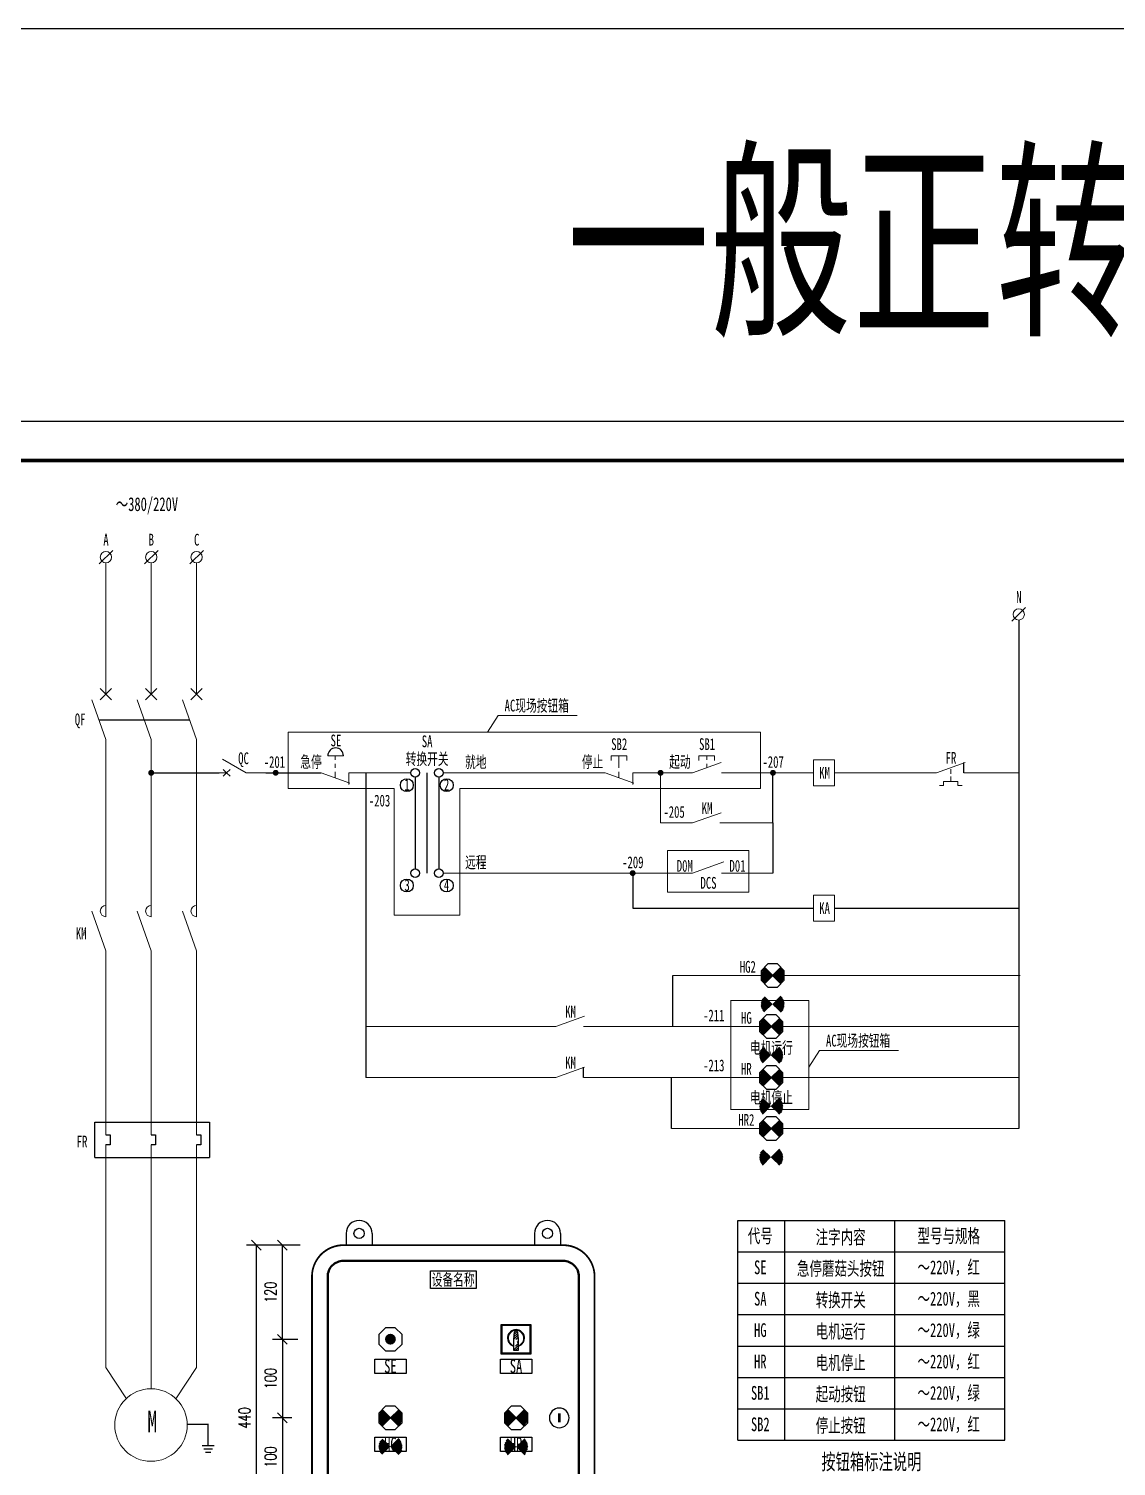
# Model space of a CAD drawing. Header units: millimetres. Extents: x 401220 to 2750366, y -101310 to 943175.
# Drawn here: x 1196821 to 1224527, y 653400 to 690022 of the extents above; entities that cross this region are included whole.
import ezdxf
from ezdxf.enums import TextEntityAlignment as Align

# ---------------------------------------------------------------- set-up
doc = ezdxf.new("R2010")
doc.units = ezdxf.units.MM
doc.linetypes.add('常规', pattern=[20, 10, 0, 10])
doc.linetypes.add('接地线', pattern=[1460, 500, 500, -200, 60, -200])
for name, color, linetype in [('1', 7, 'Continuous'), ('4', 1, 'Continuous'), ('D1', 4, 'Continuous'), ('MX', 3, 'Continuous'), ('TEXT', 4, 'Continuous'), ('动力平面导线层', 3, '常规'), ('动力平面设备层', 1, 'Continuous'), ('图框', 7, 'Continuous'), ('文字', 7, 'Continuous'), ('标注-照明', 7, 'Continuous'), ('照明平面导线层', 3, 'Continuous'), ('照明平面设备层', 1, 'Continuous'), ('电气-接地设计-接地线', 3, '接地线'), ('表格图框层', 7, 'Continuous')]:
    doc.layers.add(name, color=color, linetype=linetype)
for name, color, linetype, lineweight in [('1轮廓实线层', 7, 'Continuous', 18), ('_0', 7, 'Continuous', 25), ('SW', 8, 'Continuous', 20)]:
    doc.layers.add(name, color=color, linetype=linetype, lineweight=lineweight)
doc.styles.add('DIM_FONT', font='txt.shx', dxfattribs={"width": 0.7, "bigfont": 'hzdx.shx'})
doc.styles.add('标准', font='NSimSun.ttf', dxfattribs={"width": 0.667})
doc.dimstyles.new('副本 DIM20', dxfattribs={"dimtxt": 300, "dimasz": 2, "dimexe": 250, "dimexo": 300, "dimgap": 150, "dimtad": 1, "dimdec": 4, "dimlfac": 0.05, "dimzin": 0, "dimdsep": 46, "dimtxsty": 'DIM_FONT', "dimblk1": '_DIMX', "dimblk2": '_DIMX', "dimsah": 1, "dimcen": 0.09, "dimadec": 0, "dimazin": 0, "dimtfac": 1, "dimtdec": 4, "dimtix": 1, "dimtmove": 2, "dimatfit": 3, "dimldrblk": '_DIMX', "dimfxl": 250, "dimtolj": 1, "dimtzin": 0, "dimarcsym": 0})

# ---------------------------------------------------------------- blocks, each defined once
blk = doc.blocks.new('_Oblique')
at = {"color": 0, "linetype": 'ByBlock', "lineweight": -2}
blk.add_line((-0.5, -0.5), (0.5, 0.5), dxfattribs=at)
blk = doc.blocks.new('*D111')
at = {"layer": '1', "color": 3, "linetype": 'ByBlock', "lineweight": -2}
for p, q in [((1203354, 659033), (1202368, 659033)), ((1202618, 659033), (1202618, 650233)), ((1203354, 650233), (1202368, 650233))]:
    blk.add_line(p, q, dxfattribs=at)
at = {"layer": 'Defpoints', "color": 0, "linetype": 'ByBlock'}
for p in [(1203654, 659033), (1202618, 650233), (1203654, 650233)]:
    blk.add_point(p, dxfattribs=at)
at = {"layer": '1', "color": 3, "linetype": 'ByBlock', "lineweight": -2, "xscale": 250, "yscale": 250, "zscale": 250}
for p, rotation in [((1202618, 659033), 90), ((1202618, 650233), 270)]:
    blk.add_blockref('_Oblique', p, dxfattribs=dict(at, rotation=rotation))
at = {"layer": '1', "color": 7, "linetype": 'ByBlock', "insert": (1202318, 654633), "char_height": 300, "attachment_point": 5, "rotation": 90, "style": 'DIM_FONT'}
blk.add_mtext('\\A1;440', dxfattribs=at)
blk = doc.blocks.new('_DIMX')
blk.add_line((-150, 0), (150, 0))
at = {"const_width": 50}
blk.add_lwpolyline([(-70, -70), (70, 70)], dxfattribs=at)
blk = doc.blocks.new('*D113')
at = {"layer": '1', "color": 3, "linetype": 'ByBlock', "lineweight": -2}
for p, q in [((1203460, 654633), (1203032, 654633)), ((1203282, 654633), (1203282, 652633)), ((1203523, 652633), (1203032, 652633))]:
    blk.add_line(p, q, dxfattribs=at)
at = {"layer": 'Defpoints', "color": 0, "linetype": 'ByBlock'}
for p in [(1203760, 654633), (1203282, 652633), (1203823, 652633)]:
    blk.add_point(p, dxfattribs=at)
at = {"layer": '1', "color": 3, "linetype": 'ByBlock', "lineweight": -2, "xscale": 250, "yscale": 250, "zscale": 250}
for p, rotation in [((1203282, 654633), 90), ((1203282, 652633), 270)]:
    blk.add_blockref('_Oblique', p, dxfattribs=dict(at, rotation=rotation))
at = {"layer": '1', "color": 7, "linetype": 'ByBlock', "insert": (1202982, 653633), "char_height": 300, "attachment_point": 5, "rotation": 90, "style": 'DIM_FONT'}
blk.add_mtext('\\A1;100', dxfattribs=at)
blk = doc.blocks.new('*D114')
at = {"layer": '1', "color": 3, "linetype": 'ByBlock', "lineweight": -2}
for p, q in [((1203460, 656633), (1203032, 656633)), ((1203282, 656633), (1203282, 654633)), ((1203523, 654633), (1203032, 654633))]:
    blk.add_line(p, q, dxfattribs=at)
at = {"layer": 'Defpoints', "color": 0, "linetype": 'ByBlock'}
for p in [(1203760, 656633), (1203282, 654633), (1203823, 654633)]:
    blk.add_point(p, dxfattribs=at)
at = {"layer": '1', "color": 3, "linetype": 'ByBlock', "lineweight": -2, "xscale": 250, "yscale": 250, "zscale": 250}
for p, rotation in [((1203282, 656633), 90), ((1203282, 654633), 270)]:
    blk.add_blockref('_Oblique', p, dxfattribs=dict(at, rotation=rotation))
at = {"layer": '1', "color": 7, "linetype": 'ByBlock', "insert": (1202982, 655633), "char_height": 300, "attachment_point": 5, "rotation": 90, "style": 'DIM_FONT'}
blk.add_mtext('\\A1;100', dxfattribs=at)
blk = doc.blocks.new('*D115')
at = {"layer": '1', "color": 3, "linetype": 'ByBlock', "lineweight": -2}
for p, q in [((1203736, 659033), (1203032, 659033)), ((1203282, 656633), (1203282, 659033)), ((1203677, 656633), (1203032, 656633))]:
    blk.add_line(p, q, dxfattribs=at)
at = {"layer": 'Defpoints', "color": 0, "linetype": 'ByBlock'}
for p in [(1203282, 659033), (1204036, 659033), (1203977, 656633)]:
    blk.add_point(p, dxfattribs=at)
at = {"layer": '1', "color": 3, "linetype": 'ByBlock', "lineweight": -2, "xscale": 250, "yscale": 250, "zscale": 250}
for p, rotation in [((1203282, 659033), 90), ((1203282, 656633), 270)]:
    blk.add_blockref('_Oblique', p, dxfattribs=dict(at, rotation=rotation))
at = {"layer": '1', "color": 7, "linetype": 'ByBlock', "insert": (1202982, 657833), "char_height": 300, "attachment_point": 5, "rotation": 90, "style": 'DIM_FONT'}
blk.add_mtext('\\A1;120', dxfattribs=at)
blk = doc.blocks.new('*U110')
at = {"layer": '1轮廓实线层'}
for p, q in [((0, 15), (0, 10)), ((0, 5), (-3.5, 11.06)), ((0, 10), (-0.88, 10.88)), ((0, 10), (-0.88, 9.12)), ((0, 10), (0.88, 10.88)), ((0, 10), (0.88, 9.12)), ((0, 5), (0, 0))]:
    blk.add_line(p, q, dxfattribs=at)

msp = doc.modelspace()

# ---------------------------------------------------------------- hatches: boundary and pattern name
at = {"linetype": 'ByBlock', "lineweight": 25}
h = msp.add_hatch(dxfattribs=at)
h.set_pattern_fill('ANSI31', color=3, scale=184.8, style=0)
h.set_pattern_definition([(45, (651370.776, 668097.098), (-16.3341666, 16.3341666), [])])
h.paths.add_polyline_path([(1215773.13541, 665902.13661), (1215564.23172, 666111.38745, 0.1991281417), (1215477.45541, 665902.13661, 0.1986966109), (1215563.88457, 665693.23293)])
h.paths.add_polyline_path([(1215982.38625, 666111.04029), (1215773.13541, 665902.13661), (1215982.03909, 665692.88577, 0.1991281417), (1216068.81541, 665902.13661, 0.1986966109)])
h = msp.add_hatch(dxfattribs=at)
h.set_pattern_fill('ANSI31', color=3, scale=184.8, style=0)
h.set_pattern_definition([(45, (651370.776, 667362.074), (-16.3341666, 16.3341666), [])])
h.paths.add_polyline_path([(1215773.13541, 665167.11239), (1215564.23172, 665376.36323, 0.1991281417), (1215477.45541, 665167.11239, 0.1986966109), (1215563.88457, 664958.20871)])
h.paths.add_polyline_path([(1215982.38625, 665376.01607), (1215773.13541, 665167.11239), (1215982.03909, 664957.86155, 0.1991281417), (1216068.81541, 665167.11239, 0.1986966109)])
h = msp.add_hatch(dxfattribs=at)
h.set_pattern_fill('ANSI31', color=3, scale=184.8, style=0)
h.set_pattern_definition([(45, (651334.378, 666797.098), (-16.3341666, 16.3341666), [])])
h.paths.add_polyline_path([(1215736.73747, 664602.13661), (1215527.83378, 664811.38745, 0.1991281417), (1215441.05747, 664602.13661, 0.1986966109), (1215527.48663, 664393.23293)])
h.paths.add_polyline_path([(1215945.98831, 664811.04029), (1215736.73747, 664602.13661), (1215945.64115, 664392.88577, 0.1991281417), (1216032.41747, 664602.13661, 0.1986966109)])
h = msp.add_hatch(dxfattribs=at)
h.set_pattern_fill('ANSI31', color=3, scale=184.8, style=0)
h.set_pattern_definition([(45, (651334.378, 666062.074), (-16.3341666, 16.3341666), [])])
h.paths.add_polyline_path([(1215736.73747, 663867.11239), (1215527.83378, 664076.36323, 0.1991281417), (1215441.05747, 663867.11239, 0.1986966109), (1215527.48663, 663658.20871)])
h.paths.add_polyline_path([(1215945.98831, 664076.01607), (1215736.73747, 663867.11239), (1215945.64115, 663657.86155, 0.1991281417), (1216032.41747, 663867.11239, 0.1986966109)])
h = msp.add_hatch(dxfattribs=at)
h.set_pattern_fill('ANSI31', color=1, scale=184.8, style=0)
h.set_pattern_definition([(45, (651334.378, 665497.098), (-16.3341666, 16.3341666), [])])
h.paths.add_polyline_path([(1215736.73747, 663302.13661), (1215527.83378, 663511.38745, 0.1991281417), (1215441.05747, 663302.13661, 0.1986966109), (1215527.48663, 663093.23293)])
h.paths.add_polyline_path([(1215945.98831, 663511.04029), (1215736.73747, 663302.13661), (1215945.64115, 663092.88577, 0.1991281417), (1216032.41747, 663302.13661, 0.1986966109)])
h = msp.add_hatch(dxfattribs=at)
h.set_pattern_fill('ANSI31', color=1, scale=184.8, style=0)
h.set_pattern_definition([(45, (651334.378, 664762.074), (-16.3341666, 16.3341666), [])])
h.paths.add_polyline_path([(1215736.73747, 662567.11239), (1215527.83378, 662776.36323, 0.1991281417), (1215441.05747, 662567.11239, 0.1986966109), (1215527.48663, 662358.20871)])
h.paths.add_polyline_path([(1215945.98831, 662776.01607), (1215736.73747, 662567.11239), (1215945.64115, 662357.86155, 0.1991281417), (1216032.41747, 662567.11239, 0.1986966109)])
h = msp.add_hatch(dxfattribs=at)
h.set_pattern_fill('ANSI31', color=1, scale=184.8, style=0)
h.set_pattern_definition([(45, (651334.378, 664197.098), (-16.3341666, 16.3341666), [])])
h.paths.add_polyline_path([(1215736.73747, 662002.13661), (1215527.83378, 662211.38745, 0.1991281417), (1215441.05747, 662002.13661, 0.1986966109), (1215527.48663, 661793.23293)])
h.paths.add_polyline_path([(1215945.98831, 662211.04029), (1215736.73747, 662002.13661), (1215945.64115, 661792.88577, 0.1991281417), (1216032.41747, 662002.13661, 0.1986966109)])
h = msp.add_hatch(dxfattribs=at)
h.set_pattern_fill('ANSI31', color=1, scale=184.8, style=0)
h.set_pattern_definition([(45, (651334.378, 663462.074), (-16.3341666, 16.3341666), [])])
h.paths.add_polyline_path([(1215736.73747, 661267.11239), (1215527.83378, 661476.36323, 0.1991281417), (1215441.05747, 661267.11239, 0.1986966109), (1215527.48663, 661058.20871)])
h.paths.add_polyline_path([(1215945.98831, 661476.01607), (1215736.73747, 661267.11239), (1215945.64115, 661057.86155, 0.1991281417), (1216032.41747, 661267.11239, 0.1986966109)])
h = msp.add_hatch(dxfattribs=at)
h.set_pattern_fill('ANSI31', color=3, scale=184.8, style=0)
h.set_pattern_definition([(45, (641633.75, 656827.623), (-16.3341666, 16.3341666), [])])
h.paths.add_polyline_path([(1206036.10927, 654632.66212), (1205827.20559, 654841.91296, 0.1991281417), (1205740.42927, 654632.66212, 0.1986966109), (1205826.85843, 654423.75843)])
h.paths.add_polyline_path([(1206245.36011, 654841.5658), (1206036.10927, 654632.66212), (1206245.01295, 654423.41128, 0.1991281417), (1206331.78927, 654632.66212, 0.1986966109)])
h = msp.add_hatch(dxfattribs=at)
h.set_pattern_fill('ANSI31', color=1, scale=184.8, style=0)
h.set_pattern_definition([(45, (646223.602, 656827.623), (-16.3341666, 16.3341666), [])])
h.paths.add_polyline_path([(1209236.10927, 654632.66212), (1209027.20559, 654841.91296, 0.1991281417), (1208940.42927, 654632.66212, 0.1986966109), (1209026.85843, 654423.75843)])
h.paths.add_polyline_path([(1209445.36011, 654841.5658), (1209236.10927, 654632.66212), (1209445.01295, 654423.41128, 0.1991281417), (1209531.78927, 654632.66212, 0.1986966109)])
h = msp.add_hatch(dxfattribs=at)
h.set_pattern_fill('ANSI31', color=3, scale=184.8, style=0)
h.set_pattern_definition([(45, (641633.75, 656092.6), (-16.3341666, 16.3341666), [])])
h.paths.add_polyline_path([(1206036.10927, 653897.6379), (1205827.20559, 654106.88874, 0.1991281417), (1205740.42927, 653897.6379, 0.1986966109), (1205826.85843, 653688.73422)])
h.paths.add_polyline_path([(1206245.36011, 654106.54158), (1206036.10927, 653897.6379), (1206245.01295, 653688.38706, 0.1991281417), (1206331.78927, 653897.6379, 0.1986966109)])
h = msp.add_hatch(dxfattribs=at)
h.set_pattern_fill('ANSI31', color=1, scale=184.8, style=0)
h.set_pattern_definition([(45, (646223.602, 656092.6), (-16.3341666, 16.3341666), [])])
h.paths.add_polyline_path([(1209236.10927, 653897.6379), (1209027.20559, 654106.88874, 0.1991281417), (1208940.42927, 653897.6379, 0.1986966109), (1209026.85843, 653688.73422)])
h.paths.add_polyline_path([(1209445.36011, 654106.54158), (1209236.10927, 653897.6379), (1209445.01295, 653688.38706, 0.1991281417), (1209531.78927, 653897.6379, 0.1986966109)])
at = {"layer": '文字', "linetype": 'ByBlock', "ltscale": 0.2}
h = msp.add_hatch(dxfattribs=at)
h.set_pattern_fill('ANSI31', color=0, scale=308, style=0)
h.set_pattern_definition([(45, (-2154868.484, 2029605.39), (-27.22361108, 27.22361108), [])])
edge = h.paths.add_edge_path()
edge.add_line((1209297.05887, 656354.01257), (1209297.05887, 656629.31059))
edge.add_line((1209172.35576, 656629.31011), (1209172.35576, 656354.01257))
edge.add_arc((1208400.67441, 656629.31011), 896.38446, 359.999999998, 366.231131725)
edge.add_arc((1208816.49651, 656674.71146), 478.09114, 6.231131717, 14.766974326)
edge.add_arc((1209075.38926, 656742.95426), 210.3552, 14.766974338, 32.471625257)
edge.add_arc((1209234.70731, 656844.34017), 21.51308, 32.47162527, 90.000000016)
edge.add_arc((1209234.70731, 656844.34017), 21.51308, 90.000000007, 147.528374752)
edge.add_arc((1209394.02537, 656742.95426), 210.3552, 147.528374742, 165.233025661)
edge.add_arc((1209652.91812, 656674.71146), 478.09114, 165.233025662, 173.76886827)
edge.add_arc((1210068.74022, 656629.31011), 896.38446, 173.768868275, 180.000000001)
edge.add_line((1209172.35576, 656354.01257), (1209297.05887, 656354.01257))
at = {"layer": '电气-接地设计-接地线', "linetype": 'ByBlock', "ltscale": 0.2}
h = msp.add_hatch(color=1, dxfattribs=at)
edge = h.paths.add_edge_path()
edge.add_arc((1206034.71641, 656637.13267), 138.20891, 0, 360)

# ---------------------------------------------------------------- linework, layer by layer
at = {"color": 3}
msp.add_line((1608777.09319, 690021.73148), (1079541.26295, 690021.73148), dxfattribs=at)
at = {"color": 0, "linetype": 'ByBlock', "lineweight": 20}
for p, q in [((1219943.84706, 671066.6858), (1217349.94426, 671066.6858)), ((1220309.39651, 671157.1358), (1220309.39651, 671036.5358)), ((1220309.39651, 670969.5392), (1220309.39651, 670848.9392)), ((1222043.0731, 671066.6858), (1220645.58831, 671066.6858)), ((1220019.95651, 670740.3992), (1220128.49651, 670740.3992)), ((1220128.49651, 670740.3992), (1220128.49651, 670848.9392)), ((1220128.49651, 670848.9392), (1220490.29651, 670848.9392)), ((1220490.29651, 670848.9392), (1220490.29651, 670740.3992)), ((1220490.29651, 670740.3992), (1220598.83651, 670740.3992))]:
    msp.add_line(p, q, dxfattribs=at)
at = {"color": 3, "linetype": 'ByBlock', "lineweight": 25}
for p, q in [((1215982.38625, 666111.04029), (1215563.88457, 665693.23293)), ((1215982.03909, 665692.88577), (1215564.23172, 666111.38745)), ((1215945.98831, 664811.04029), (1215527.48663, 664393.23293)), ((1215945.64115, 664392.88577), (1215527.83378, 664811.38745)), ((1206245.36011, 654841.5658), (1205826.85843, 654423.75843)), ((1206245.01295, 654423.41128), (1205827.20559, 654841.91296))]:
    msp.add_line(p, q, dxfattribs=at)
at = {"color": 1, "linetype": 'ByBlock', "lineweight": 25}
for p, q in [((1215945.98831, 663511.04029), (1215527.48663, 663093.23293)), ((1215945.64115, 663092.88577), (1215527.83378, 663511.38745)), ((1215945.98831, 662211.04029), (1215527.48663, 661793.23293)), ((1215945.64115, 661792.88577), (1215527.83378, 662211.38745)), ((1209445.36011, 654841.5658), (1209026.85843, 654423.75843)), ((1209445.01295, 654423.41128), (1209027.20559, 654841.91296))]:
    msp.add_line(p, q, dxfattribs=at)
at = {"linetype": 'ByBlock'}
for p, q in [((1198504.10597, 662170.29921), (1201426.49227, 662170.29921)), ((1198504.10597, 661265.41556), (1198504.10597, 662170.29921)), ((1201426.49227, 662170.29921), (1201426.49227, 661265.41556)), ((1198786.06008, 661846.02161), (1198893.86677, 661846.02161)), ((1198893.86677, 661846.02161), (1198893.86677, 661589.69316)), ((1199940.92568, 661846.02161), (1200048.73237, 661846.02161)), ((1200048.73237, 661846.02161), (1200048.73237, 661589.69316)), ((1201095.79128, 661846.02161), (1201203.59797, 661846.02161)), ((1201203.59797, 661846.02161), (1201203.59797, 661589.69316)), ((1198893.86677, 661589.69316), (1198786.06008, 661589.69316)), ((1200048.73237, 661589.69316), (1199940.92568, 661589.69316)), ((1201203.59797, 661589.69316), (1201095.79128, 661589.69316)), ((1198504.10597, 661265.41556), (1201426.49227, 661265.41556))]:
    msp.add_line(p, q, dxfattribs=at)
at = {"color": 0, "linetype": 'ByBlock', "lineweight": 25}
for p, q in [((1209172.35576, 656629.31011), (1209172.35576, 656354.01257)), ((1209297.05887, 656354.01257), (1209297.05887, 656629.31059)), ((1209172.35576, 656354.01257), (1209297.05887, 656354.01257))]:
    msp.add_line(p, q, dxfattribs=at)
at = {"color": 7, "linetype": 'ByBlock', "lineweight": 20, "const_width": 75}
for points in [[(1199903.42568, 671066.6858, 1), (1199978.42568, 671066.6858, 1)], [(1203074.00998, 671066.6858, 1), (1203149.00998, 671066.6858, 1)], [(1212879.87618, 671066.6858, 1), (1212954.87618, 671066.6858, 1)], [(1215743.55218, 671066.6858, 1), (1215818.55218, 671066.6858, 1)], [(1212169.23783, 668510.43742, 1), (1212244.23783, 668510.43742, 1)]]:
    msp.add_lwpolyline(points, format="xyb", close=True, dxfattribs=at)
at = {"color": 3, "linetype": 'ByBlock', "lineweight": 25}
for points in [[(1215650.66074, 666197.81661), (1215477.45541, 666024.61127), (1215477.45541, 665779.66194), (1215650.66074, 665606.45661), (1215895.61007, 665606.45661), (1216068.81541, 665779.66194), (1216068.81541, 666024.61127), (1215895.61007, 666197.81661)], [(1215614.2628, 664897.81661), (1215441.05747, 664724.61127), (1215441.05747, 664479.66194), (1215614.2628, 664306.45661), (1215859.21213, 664306.45661), (1216032.41747, 664479.66194), (1216032.41747, 664724.61127), (1215859.21213, 664897.81661)], [(1205913.63461, 654928.34212), (1205740.42927, 654755.13678), (1205740.42927, 654510.18745), (1205913.63461, 654336.98212), (1206158.58394, 654336.98212), (1206331.78927, 654510.18745), (1206331.78927, 654755.13678), (1206158.58394, 654928.34212)]]:
    msp.add_lwpolyline(points, close=True, dxfattribs=at)
at = {"color": 1, "linetype": 'ByBlock', "lineweight": 25}
for points in [[(1215614.2628, 663597.81661), (1215441.05747, 663424.61127), (1215441.05747, 663179.66194), (1215614.2628, 663006.45661), (1215859.21213, 663006.45661), (1216032.41747, 663179.66194), (1216032.41747, 663424.61127), (1215859.21213, 663597.81661)], [(1215614.2628, 662297.81661), (1215441.05747, 662124.61127), (1215441.05747, 661879.66194), (1215614.2628, 661706.45661), (1215859.21213, 661706.45661), (1216032.41747, 661879.66194), (1216032.41747, 662124.61127), (1215859.21213, 662297.81661)], [(1209113.63461, 654928.34212), (1208940.42927, 654755.13678), (1208940.42927, 654510.18745), (1209113.63461, 654336.98212), (1209358.58394, 654336.98212), (1209531.78927, 654510.18745), (1209531.78927, 654755.13678), (1209358.58394, 654928.34212)]]:
    msp.add_lwpolyline(points, close=True, dxfattribs=at)
at = {"color": 252, "linetype": 'ByBlock', "lineweight": 50}
for points in [[(1204836.10927, 658632.66212, 0.4142135624), (1204436.10927, 658232.66212)], [(1210836.10927, 658232.66212, 0.4142135624), (1210436.10927, 658632.66212)]]:
    msp.add_lwpolyline(points, format="xyb", dxfattribs=at)
for points in [[(1204836.10927, 658632.66212), (1210436.10927, 658632.66212)], [(1204436.10927, 651032.66212), (1204436.10927, 658232.66212)], [(1210836.10927, 658232.66212), (1210836.10927, 651032.66212)]]:
    msp.add_lwpolyline(points, dxfattribs=at)
at = {"color": 0, "linetype": 'ByBlock', "lineweight": 25}
for points in [[(1207056.47632, 658382.66212), (1208215.74222, 658382.66212), (1208215.74222, 657926.63602), (1207056.47632, 657926.63602)], [(1208853.53405, 657011.07064), (1209615.96866, 657011.07064), (1209615.96866, 656258.79872), (1208853.53405, 656258.79872)], [(1205637.04528, 656125.83231), (1206435.17326, 656125.83231), (1206435.17326, 655763.01255), (1205637.04528, 655763.01255)], [(1208837.04528, 656125.83231), (1209635.17326, 656125.83231), (1209635.17326, 655763.01255), (1208837.04528, 655763.01255)], [(1205637.04528, 654141.35249), (1206435.17326, 654141.35249), (1206435.17326, 653778.53273), (1205637.04528, 653778.53273)], [(1208837.04528, 654141.35249), (1209635.17326, 654141.35249), (1209635.17326, 653778.53273), (1208837.04528, 653778.53273)]]:
    msp.add_lwpolyline(points, close=True, dxfattribs=at)
at = {"linetype": 'ByBlock', "lineweight": 25}
msp.add_lwpolyline([(1205913.63461, 656928.33954), (1205740.42927, 656755.13421), (1205740.42927, 656510.18488), (1205913.63461, 656336.97954), (1206158.58394, 656336.97954), (1206331.78927, 656510.18488), (1206331.78927, 656755.13421), (1206158.58394, 656928.33954)], close=True, dxfattribs=at)
at = {"color": 0, "linetype": 'ByBlock', "lineweight": 25}
msp.add_lwpolyline([(1209297.05887, 656629.31011), (1209291.76315, 656726.60324), (1209278.79652, 656796.57137, 0.077405152), (1209252.85698, 656855.89015), (1209234.70731, 656865.85325), (1209216.55765, 656855.89015), (1209190.61811, 656796.57137, 0.0372618705), (1209177.65148, 656726.60324), (1209172.35576, 656629.31011)], format="xyb", dxfattribs=at)
at = {"color": 3, "linetype": 'ByBlock', "const_width": 64}
msp.add_lwpolyline([(1210336.36553, 654752.48277), (1210336.36553, 654516.51847)], dxfattribs=at)
at = {"color": 0, "linetype": 'ByBlock', "lineweight": 25}
for radius, start, end in [(216.4831, 286.739478672, 253.260521328), (200.7336, 288.096502574, 251.903497426)]:
    msp.add_arc((1209234.70731, 656665.11964), radius, start, end, dxfattribs=at)
at = {"color": 3, "linetype": 'ByBlock'}
for start, end in [(90, 270), (270, 90)]:
    msp.add_arc((1210336.10927, 654632.66212), 250, start, end, dxfattribs=at)
at = {"layer": '4', "color": 0, "linetype": 'ByBlock'}
for p, q in [((1204906.10927, 659332.66212), (1204906.10927, 659032.66212)), ((1205566.10927, 659332.66212), (1205566.10927, 659032.66212)), ((1209706.10927, 659332.66212), (1209706.10927, 659032.66212)), ((1210366.10927, 659332.66212), (1210366.10927, 659032.66212))]:
    msp.add_line(p, q, dxfattribs=at)
at = {"layer": '4', "color": 0, "linetype": 'ByBlock', "const_width": 45}
for points in [[(1204836.10927, 659032.66212, 0.4142135624), (1204036.10927, 658232.66212)], [(1211236.10927, 658232.66212, 0.4142135624), (1210436.10927, 659032.66212)]]:
    msp.add_lwpolyline(points, format="xyb", dxfattribs=at)
for points in [[(1204836.10927, 659032.66212), (1210436.10927, 659032.66212)], [(1204036.10927, 651032.66212), (1204036.10927, 658232.66212)], [(1211236.10927, 658232.66212), (1211236.10927, 651032.66212)]]:
    msp.add_lwpolyline(points, dxfattribs=at)
at = {"layer": '4', "color": 0, "linetype": 'ByBlock'}
for centre in [(1205236.10927, 659332.66212), (1210036.10927, 659332.66212)]:
    msp.add_circle(centre, 130, dxfattribs=at)
for centre in [(1205236.10927, 659332.66212), (1210036.10927, 659332.66212)]:
    msp.add_arc(centre, 330, 0, 180, dxfattribs=at)
at = {"layer": '_0', "color": 0, "linetype": 'ByBlock', "ltscale": 500}
msp.add_line((1198605.61233, 672416.81095), (1200915.34353, 672416.81095), dxfattribs=at)
at = {"layer": '_0', "color": 0, "linetype": 'ByBlock'}
msp.add_line((1200858.92151, 654475.53393), (1201391.21555, 654475.53393), dxfattribs=at)
at = {"layer": '_0', "linetype": 'ByBlock'}
msp.add_line((1201391.21555, 653927.16401), (1201391.21555, 654479.54792), dxfattribs=at)
at = {"layer": 'D1', "color": 1, "linetype": 'ByBlock'}
msp.add_arc((1204638.26114, 671498.3016), 200.52575, 0, 180, dxfattribs=at)
at = {"layer": 'MX', "color": 7, "linetype": 'ByBlock', "lineweight": 20}
for p, q in [((1198612.83024, 676387.53181), (1198959.28992, 676733.99149)), ((1198786.06008, 676416.57371), (1198786.06008, 673066.42285)), ((1199767.69584, 676387.53181), (1200114.15552, 676733.99149)), ((1199940.92568, 676416.57371), (1199940.92568, 673066.42285)), ((1200922.56144, 676387.53181), (1201269.02112, 676733.99149)), ((1201095.79128, 676416.57371), (1201095.79128, 673066.42285)), ((1221869.79785, 674927.77434), (1222216.25753, 675274.23402)), ((1198930.41828, 673210.78105), (1198641.70188, 672922.06465)), ((1198930.41828, 672922.06465), (1198641.70188, 673210.78105)), ((1200085.28388, 673210.78105), (1199796.56748, 672922.06465)), ((1200085.28388, 672922.06465), (1199796.56748, 673210.78105)), ((1201240.14948, 673210.78105), (1200951.43308, 672922.06465)), ((1201240.14948, 672922.06465), (1200951.43308, 673210.78105)), ((1198786.06008, 671911.55725), (1198425.16458, 672922.06465)), ((1199940.92568, 671911.55725), (1199580.03018, 672922.06465)), ((1201095.79128, 671911.55725), (1200734.89578, 672922.06465)), ((1198786.06008, 667398.92601), (1198786.06008, 671921.69136)), ((1199940.92568, 667398.92601), (1199940.92568, 671921.69136)), ((1201095.79128, 667398.92601), (1201095.79128, 671921.69136)), ((1198786.06008, 666532.77681), (1198425.16458, 667543.28421)), ((1199940.92568, 666532.77681), (1199580.03018, 667543.28421)), ((1201095.79128, 666532.77681), (1200734.89578, 667543.28421)), ((1198786.06008, 661846.02161), (1198786.06008, 666532.77681)), ((1199940.92568, 666532.77681), (1199940.92568, 661846.02161)), ((1201095.79128, 666532.77681), (1201095.79128, 661846.02161)), ((1198786.06008, 661598.54824), (1198786.06008, 655919.27391)), ((1199940.92568, 661589.69316), (1199940.92568, 655373.42949)), ((1201095.79128, 661589.69316), (1201095.79128, 655919.27391)), ((1198786.06008, 655919.27391), (1199312.31603, 655121.44834)), ((1201095.79128, 655919.27391), (1200569.53534, 655121.44834))]:
    msp.add_line(p, q, dxfattribs=at)
for centre, radius in [((1198786.06008, 676560.75822), 144.35795), ((1199940.92372, 676560.75822), 144.35795), ((1201095.78736, 676560.75822), 144.35795), ((1222043.02376, 675101.00075), 144.35795), ((1199935.3944, 654449.55357), 923.89248)]:
    msp.add_circle(centre, radius, dxfattribs=at)
for centre in [(1198786.06008, 667543.28421), (1199940.92568, 667543.28421), (1201095.79128, 667543.28421)]:
    msp.add_arc(centre, 144.3582, 89.999997225, 269.99999445, dxfattribs=at)
at = {"layer": 'SW', "color": 7, "linetype": 'ByBlock', "lineweight": 25}
for p, q in [((1214886.7794, 659662.66212), (1216086.7794, 659662.66212)), ((1214886.7794, 658862.66212), (1214886.7794, 659662.66212)), ((1216086.7794, 659662.66212), (1218886.7794, 659662.66212)), ((1216086.7794, 658862.66212), (1216086.7794, 659662.66212)), ((1218886.7794, 658862.66212), (1218886.7794, 659662.66212)), ((1218886.7794, 659662.66212), (1221686.7794, 659662.66212)), ((1221686.7794, 658862.66212), (1221686.7794, 659662.66212)), ((1214886.7794, 658862.66212), (1216086.7794, 658862.66212)), ((1214886.7794, 658062.66212), (1214886.7794, 658862.66212)), ((1216086.7794, 658862.66212), (1218886.7794, 658862.66212)), ((1216086.7794, 658062.66212), (1216086.7794, 658862.66212)), ((1218886.7794, 658062.66212), (1218886.7794, 658862.66212)), ((1218886.7794, 658862.66212), (1221686.7794, 658862.66212)), ((1221686.7794, 658062.66212), (1221686.7794, 658862.66212)), ((1221686.7794, 658062.66212), (1221686.7794, 658862.66212)), ((1214886.7794, 657262.66212), (1214886.7794, 658062.66212)), ((1214886.7794, 658062.66212), (1216086.7794, 658062.66212)), ((1216086.7794, 657262.66212), (1216086.7794, 658062.66212)), ((1216086.7794, 658062.66212), (1218886.7794, 658062.66212)), ((1218886.7794, 657262.66212), (1218886.7794, 658062.66212)), ((1218886.7794, 658062.66212), (1221686.7794, 658062.66212)), ((1221686.7794, 657262.66212), (1221686.7794, 658062.66212)), ((1221686.7794, 657262.66212), (1221686.7794, 658062.66212)), ((1214886.7794, 657262.66212), (1216086.7794, 657262.66212)), ((1214886.7794, 656462.66212), (1214886.7794, 657262.66212)), ((1216086.7794, 657262.66212), (1218886.7794, 657262.66212)), ((1216086.7794, 656462.66212), (1216086.7794, 657262.66212)), ((1218886.7794, 656462.66212), (1218886.7794, 657262.66212)), ((1218886.7794, 657262.66212), (1221686.7794, 657262.66212)), ((1221686.7794, 656462.66212), (1221686.7794, 657262.66212)), ((1221686.7794, 656462.66212), (1221686.7794, 657262.66212)), ((1214886.7794, 655662.66212), (1214886.7794, 656462.66212)), ((1214886.7794, 656462.66212), (1216086.7794, 656462.66212)), ((1216086.7794, 655662.66212), (1216086.7794, 656462.66212)), ((1216086.7794, 656462.66212), (1218886.7794, 656462.66212)), ((1218886.7794, 655662.66212), (1218886.7794, 656462.66212)), ((1218886.7794, 656462.66212), (1221686.7794, 656462.66212)), ((1221686.7794, 655662.66212), (1221686.7794, 656462.66212)), ((1221686.7794, 655662.66212), (1221686.7794, 656462.66212)), ((1214886.7794, 655662.66212), (1216086.7794, 655662.66212)), ((1214886.7794, 654862.66212), (1214886.7794, 655662.66212)), ((1216086.7794, 655662.66212), (1218886.7794, 655662.66212)), ((1216086.7794, 654862.66212), (1216086.7794, 655662.66212)), ((1218886.7794, 654862.66212), (1218886.7794, 655662.66212)), ((1218886.7794, 655662.66212), (1221686.7794, 655662.66212)), ((1221686.7794, 654862.66212), (1221686.7794, 655662.66212)), ((1221686.7794, 654862.66212), (1221686.7794, 655662.66212)), ((1214886.7794, 654862.66212), (1216086.7794, 654862.66212)), ((1214886.7794, 654062.66212), (1214886.7794, 654862.66212)), ((1216086.7794, 654862.66212), (1218886.7794, 654862.66212)), ((1216086.7794, 654062.66212), (1216086.7794, 654862.66212)), ((1218886.7794, 654862.66212), (1221686.7794, 654862.66212)), ((1218886.7794, 654062.66212), (1218886.7794, 654862.66212)), ((1221686.7794, 654062.66212), (1221686.7794, 654862.66212)), ((1214886.7794, 654062.66212), (1216086.7794, 654062.66212)), ((1216086.7794, 654062.66212), (1218886.7794, 654062.66212)), ((1218886.7794, 654062.66212), (1221686.7794, 654062.66212))]:
    msp.add_line(p, q, dxfattribs=at)
at = {"layer": 'TEXT', "color": 7, "linetype": 'ByBlock', "ltscale": 100}
for centre in [(1206667.00553, 671066.6858), (1207270.49303, 671066.6858)]:
    msp.add_circle(centre, 109.725, dxfattribs=at)
at = {"layer": '动力平面导线层', "color": 0, "linetype": 'ByBlock'}
for p, q in [((1222043.02769, 674956.64279), (1222043.02769, 662002.13661)), ((1202861.01248, 671066.6858), (1204272.70408, 671066.6858)), ((1205412.33921, 671066.6858), (1205412.33921, 663302.13661)), ((1215781.05218, 669788.56161), (1215781.05218, 668510.43742)), ((1212206.73783, 668510.43742), (1212206.73783, 667618.86375)), ((1212206.73783, 667618.86375), (1216814.19678, 667618.86375))]:
    msp.add_line(p, q, dxfattribs=at)
at = {"layer": '动力平面导线层', "color": 0, "linetype": 'ByBlock', "lineweight": -3, "ltscale": 100}
msp.add_line((1220645.58831, 671066.6858), (1220645.58831, 671328.11787), dxfattribs=at)
at = {"layer": '动力平面导线层', "color": 0}
for p, q in [((1213232.95985, 664602.13661), (1213232.95985, 665902.13661)), ((1213196.56191, 662002.13661), (1213196.56191, 663302.13661))]:
    msp.add_line(p, q, dxfattribs=at)
at = {"layer": '动力平面设备层', "color": 0, "linetype": 'ByBlock', "lineweight": -3, "ltscale": 100}
for p, q in [((1201236.44396, 653927.16401), (1201545.98715, 653927.16401)), ((1201278.15385, 653842.94954), (1201504.27726, 653842.94954)), ((1201319.86374, 653758.73506), (1201462.56736, 653758.73506))]:
    msp.add_line(p, q, dxfattribs=at)
at = {"layer": '图框', "linetype": 'Continuous', "lineweight": 100, "const_width": 100}
msp.add_lwpolyline([(1194245.79658, 639021.73148), (1250145.79658, 639021.73148), (1250145.79658, 679021.73148), (1194245.79658, 679021.73148)], close=True, dxfattribs=at)
at = {"layer": '标注-照明', "linetype": 'ByBlock', "lineweight": 25, "ltscale": 100}
for p, q in [((1199940.92568, 671066.6858), (1201675.07695, 671066.6858)), ((1206667.00553, 670956.9608), (1206667.00553, 668620.16242)), ((1207270.49303, 670956.9608), (1207270.49303, 668620.16242)), ((1210952.06635, 663302.13661), (1210952.06635, 663563.56868))]:
    msp.add_line(p, q, dxfattribs=at)
at = {"layer": '标注-照明', "color": 0, "linetype": 'ByBlock', "lineweight": 25, "ltscale": 100}
msp.add_line((1206968.95976, 668510.43742), (1206968.95976, 671066.6858), dxfattribs=at)
at = {"layer": '标注-照明', "color": 0, "linetype": 'ByBlock'}
msp.add_lwpolyline([(1208879.89131, 656991.28802), (1209589.52331, 656991.28802), (1209589.52331, 656281.65602), (1208879.89131, 656281.65602)], close=True, dxfattribs=at)
at = {"layer": '标注-照明', "linetype": 'ByBlock', "lineweight": 25, "ltscale": 100}
for centre, radius in [((1206453.70986, 670751.33405), 164.79793), ((1207469.95091, 670751.33405), 164.79793), ((1206453.70986, 668195.08567), 164.79793), ((1206667.00553, 668510.43742), 109.725), ((1207270.49303, 668510.43742), 109.725), ((1207469.95091, 668195.08567), 164.79793)]:
    msp.add_circle(centre, radius, dxfattribs=at)
at = {"layer": '照明平面导线层', "color": 6, "linetype": 'ByBlock', "lineweight": 20}
for p, q in [((1208775.63576, 672527.64176), (1208510.7555, 672100.01475)), ((1208775.63576, 672527.64176), (1210794.27434, 672527.64176)), ((1203425.48266, 672100.01475), (1215466.15718, 672100.01475)), ((1203425.48266, 672100.01475), (1203425.48266, 670665.18447)), ((1215466.15718, 672100.01475), (1215466.15718, 670665.18447)), ((1206134.24747, 670665.18447), (1203425.48266, 670665.18447)), ((1215466.15718, 670665.18447), (1207801.19645, 670665.18447)), ((1214702.35019, 665265.55349), (1216698.32886, 665265.55349)), ((1214703.25277, 662493.06191), (1214703.25277, 665265.55349)), ((1216698.32886, 662493.06191), (1216698.32886, 665265.55349)), ((1216963.20912, 663991.40287), (1216698.32886, 663563.77585)), ((1216963.20912, 663991.40287), (1218981.8477, 663991.40287)), ((1214702.35019, 662493.06191), (1216698.32886, 662493.06191))]:
    msp.add_line(p, q, dxfattribs=at)
at = {"layer": '照明平面导线层', "color": 1, "linetype": 'ByBlock', "lineweight": 20}
msp.add_line((1204838.75864, 671498.3016), (1204437.76364, 671498.3016), dxfattribs=at)
at = {"layer": '照明平面导线层', "color": 0, "linetype": 'ByBlock', "lineweight": 20}
for p, q in [((1204623.5747, 671398.05285), (1204623.5747, 671498.3016)), ((1204623.5747, 671191.99674), (1204623.5747, 671292.24549)), ((1211855.8672, 671297.8041), (1211855.8672, 671498.3016)), ((1211855.8672, 671191.99674), (1211855.8672, 671292.24549)), ((1213728.36626, 671066.6858), (1214459.48039, 671328.11787)), ((1214093.92332, 671398.05285), (1214093.92332, 671498.3016)), ((1214093.92332, 671197.40184), (1214093.92332, 671292.59492)), ((1219943.84706, 671066.6858), (1220674.96119, 671328.11787)), ((1204272.70408, 671066.6858), (1205003.81821, 670805.25373)), ((1204623.5747, 670941.22135), (1204623.5747, 671091.74799)), ((1204974.44533, 671066.6858), (1206557.28053, 671066.6858)), ((1204974.44533, 671066.6858), (1204974.44533, 670765.4661)), ((1211504.99658, 671066.6858), (1207380.21803, 671066.6858)), ((1211504.99658, 671066.6858), (1212236.11071, 670805.25373)), ((1211855.8672, 670941.22135), (1211855.8672, 671091.74799)), ((1213728.36626, 671066.6858), (1212206.73783, 671066.6858)), ((1212206.73783, 671066.6858), (1212206.73783, 670765.4661)), ((1212917.37618, 671066.6858), (1212917.37618, 669788.56161)), ((1214471.06574, 671066.6858), (1216814.19678, 671066.6858)), ((1213728.36626, 669788.56161), (1214459.48039, 670049.99368)), ((1213728.36626, 669788.56161), (1212917.37618, 669788.56161)), ((1214430.10751, 669788.56161), (1215781.05218, 669788.56161)), ((1207380.21803, 668510.43742), (1208167.60779, 668510.43742)), ((1208167.60779, 668510.43742), (1213728.36626, 668510.43742)), ((1214471.06574, 668510.43742), (1215781.05218, 668510.43742)), ((1213232.95985, 665902.13661), (1215477.45541, 665902.13661)), ((1216068.81541, 665902.13661), (1222079.42563, 665902.13661)), ((1210250.3251, 664602.13661), (1210981.43923, 664863.56868)), ((1205412.33157, 664602.13661), (1210250.3251, 664602.13661)), ((1210952.06635, 664602.13661), (1215441.05747, 664602.13661)), ((1216032.41747, 664602.13661), (1222043.15011, 664602.13661)), ((1205412.33921, 663302.13661), (1210250.3251, 663302.13661)), ((1210250.3251, 663302.13661), (1210981.43923, 663563.56868)), ((1210952.06635, 663302.13661), (1215441.05747, 663302.13661)), ((1216032.41747, 663302.13661), (1222043.02769, 663302.13661)), ((1213196.56191, 662002.13661), (1215441.05747, 662002.13661)), ((1216032.41747, 662002.13661), (1222043.02769, 662002.13661))]:
    msp.add_line(p, q, dxfattribs=at)
at = {"layer": '照明平面导线层', "color": 7, "linetype": 'ByBlock', "lineweight": 20}
msp.add_line((1213728.36626, 668510.43742), (1214532.5918, 668798.0127), dxfattribs=at)
at = {"layer": '照明平面导线层', "color": 0, "linetype": 'ByBlock', "lineweight": 20}
for points in [[(1212056.3647, 671378.0031), (1212056.3647, 671498.3016), (1211655.3697, 671498.3016), (1211655.3697, 671378.0031)], [(1214294.42082, 671378.0031), (1214294.42082, 671498.3016), (1213893.42582, 671498.3016), (1213893.42582, 671378.0031)]]:
    msp.add_lwpolyline(points, dxfattribs=at)
for points in [[(1216814.19678, 671397.45915), (1217349.94426, 671397.45915), (1217349.94426, 670735.91246), (1216814.19678, 670735.91246)], [(1216814.19678, 667949.6371), (1217349.94426, 667949.6371), (1217349.94426, 667288.09041), (1216814.19678, 667288.09041)]]:
    msp.add_lwpolyline(points, close=True, dxfattribs=at)
at = {"layer": '照明平面设备层', "color": 0, "lineweight": -3, "ltscale": 100}
msp.add_lwpolyline([(1191745.79658, 680021.73148), (1251145.79658, 680021.73148), (1251145.79658, 638021.73148), (1191745.79658, 638021.73148)], close=True, dxfattribs=at)
at = {"layer": '电气-接地设计-接地线', "color": 0, "linetype": 'ByBlock', "lineweight": -3}
for p, q in [((1215781.05218, 669788.56161), (1215781.05218, 671066.6858)), ((1217349.94426, 667618.86375), (1222043.1269, 667618.86375))]:
    msp.add_line(p, q, dxfattribs=at)
at = {"layer": '表格图框层', "color": 6, "linetype": 'ByBlock', "lineweight": 20, "ltscale": 50}
for p, q in [((1206134.24747, 667441.59143), (1206134.24747, 670665.18447)), ((1207801.19645, 670665.18447), (1207801.19645, 667441.59143)), ((1207801.19645, 667441.59143), (1206134.24747, 667441.59143))]:
    msp.add_line(p, q, dxfattribs=at)
at = {"layer": '表格图框层', "color": 4, "linetype": 'ByBlock', "lineweight": 20, "ltscale": 50}
for p, q in [((1213093.75519, 669089.44504), (1215167.20287, 669089.44504)), ((1213093.75519, 669089.44504), (1213093.75519, 668026.09114)), ((1215167.20287, 669089.44504), (1215167.20287, 668026.09114)), ((1213093.75519, 668026.09114), (1215167.20287, 668026.09114))]:
    msp.add_line(p, q, dxfattribs=at)

# ---------------------------------------------------------------- block references
at = {"layer": '_0', "color": 3, "linetype": 'ByBlock', "xscale": -100, "yscale": 100, "zscale": 100, "rotation": 90}
msp.add_blockref('*U110', (1202861.01248, 671066.6858), dxfattribs=at)

# ---------------------------------------------------------------- texts
at = {"layer": 'SW', "color": 4, "linetype": 'ByBlock', "lineweight": 25, "style": '标准', "width": 0.667}
msp.add_text('一般正转电机', height=4000, dxfattribs=at).set_placement((1221445.79658, 682602.43989), align=Align.CENTER)
at = {"layer": 'SW', "color": 7, "linetype": 'ByBlock', "lineweight": 25, "style": '标准', "width": 0.667}
for s, height, p in [('代号', 350, (1215458.10839, 659093.57555)), ('注字内容', 350, (1217506.04766, 659062.66212)), ('型号与规格', 350, (1220258.91044, 659093.57555)), ('SE', 350, (1215458.10839, 658293.57555)), ('急停蘑菇头按钮', 350, (1217506.04766, 658262.66212)), ('～220V，红', 350, (1220258.91044, 658293.57555)), ('设备名称', 300, (1207633.25114, 658004.39961)), ('SA', 350, (1215458.10839, 657493.57555)), ('转换开关', 350, (1217506.04766, 657462.66212)), ('～220V，黑', 350, (1220258.91044, 657493.57555)), ('HG', 350, (1215458.10839, 656693.57555)), ('电机运行', 350, (1217506.04766, 656662.66212)), ('～220V，绿', 350, (1220258.91044, 656693.57555)), ('电机停止', 350, (1217506.04766, 655862.66212)), ('～220V，红', 350, (1220258.91044, 655893.57555)), ('SE', 350, (1206034.75135, 655775.21016)), ('SA', 350, (1209234.75135, 655775.21016)), ('HR', 350, (1215458.10839, 655893.57555)), ('SB1', 350, (1215458.10839, 655093.57555)), ('起动按钮', 350, (1217506.04766, 655062.66212)), ('～220V，绿', 350, (1220258.91044, 655093.57555)), ('SB2', 350, (1215458.10839, 654293.57555)), ('停止按钮', 350, (1217506.04766, 654262.66212)), ('～220V，红', 350, (1220258.91044, 654293.57555)), ('HG', 350, (1206034.75135, 653790.73034)), ('HR', 350, (1209234.75135, 653790.73034))]:
    msp.add_text(s, height=height, dxfattribs=at).set_placement(p, align=Align.CENTER)
at = {"layer": 'SW', "color": 2, "linetype": 'ByBlock', "lineweight": 25, "style": '标准', "width": 0.667}
msp.add_text('按钮箱标注说明', height=400, dxfattribs=at).set_placement((1218286.55167, 653315.9475), align=Align.CENTER)
at = {"layer": 'TEXT', "color": 7, "linetype": 'ByBlock', "ltscale": 100, "style": '标准', "width": 0.667}
for s, height, p in [('～380/220V', 350, (1199830.24605, 677735.78369)), ('A', 300, (1198788.43964, 676855.34246)), ('B', 300, (1199943.30524, 676855.34246)), ('C', 300, (1201098.17084, 676855.34246)), ('N', 300, (1222045.40724, 675395.58498)), ('QF', 300, (1198129.12257, 672277.21113)), ('SE', 300, (1204646.43354, 671739.96513)), ('SA', 300, (1206969.92378, 671718.2088)), ('SB2', 300, (1211864.0396, 671646.96095)), ('SB1', 300, (1214102.09572, 671646.96095)), ('QC', 300, (1202292.37886, 671286.92899)), ('转换开关', 300, (1206969.92378, 671269.16821)), ('就地', 300, (1208210.65422, 671192.72006)), ('停止', 300, (1211186.5413, 671197.39924)), ('起动', 300, (1213409.91097, 671197.39924)), ('FR', 300, (1220317.57652, 671295.93681)), ('1', 300, (1206459.46809, 670612.06854)), ('2', 300, (1207464.51801, 670612.06854)), ('KM', 300, (1217095.6071, 670916.2523)), ('KM', 300, (1214102.09572, 670017.81262)), ('远程', 300, (1208210.65422, 668636.47168)), ('D0M', 300, (1213533.88828, 668546.00235)), ('D01', 300, (1214877.6691, 668546.00235)), ('3', 300, (1206459.46809, 668055.82016)), ('4', 300, (1207464.51801, 668055.82016)), ('KA', 300, (1217095.6071, 667468.43025)), ('KM', 300, (1198154.90082, 666826.25159)), ('HG2', 300, (1215139.94596, 665974.27438)), ('KM', 300, (1210624.05456, 664831.38761)), ('HG', 300, (1215103.54802, 664674.27438)), ('电机运行', 300, (1215739.75046, 663913.64634)), ('KM', 300, (1210624.05456, 663531.38761)), ('HR', 300, (1215103.54802, 663374.27438)), ('电机停止', 300, (1215739.75046, 662644.11182)), ('HR2', 300, (1215103.54802, 662074.27438)), ('FR', 300, (1198179.26531, 661521.45135)), ('M', 550, (1199968.13181, 654262.34247))]:
    msp.add_text(s, height=height, dxfattribs=at).set_placement(p, align=Align.CENTER)
at = {"layer": 'TEXT', "color": 6, "linetype": 'ByBlock', "ltscale": 100, "style": '标准', "width": 0.667}
for p in [(1209761.74939, 672629.09679), (1217949.32275, 664092.85789)]:
    msp.add_text('AC现场按钮箱', height=300, dxfattribs=at).set_placement(p, align=Align.CENTER)
at = {"layer": 'TEXT', "color": 2, "linetype": 'ByBlock', "ltscale": 100, "style": '标准', "width": 0.667}
for s, p in [('-201', (1203079.2948, 671193.162)), ('-207', (1215784.69575, 671193.162)), ('-203', (1205757.46805, 670209.01264)), ('-205', (1213261.36375, 669920.2886)), ('-209', (1212210.3814, 668636.91362)), ('-211', (1214272.28069, 664733.8636)), ('-213', (1214272.28069, 663462.27533))]:
    msp.add_text(s, height=300, dxfattribs=at).set_placement(p, align=Align.CENTER)
at = {"layer": 'TEXT', "color": 1, "linetype": 'ByBlock', "ltscale": 100, "style": '标准', "width": 0.667}
msp.add_text('急停', height=300, dxfattribs=at).set_placement((1204011.39335, 671197.39924), align=Align.CENTER)
at = {"layer": 'TEXT', "color": 4, "linetype": 'ByBlock', "ltscale": 100, "style": '标准', "width": 0.667}
msp.add_text('DCS', height=300, dxfattribs=at).set_placement((1214138.65142, 668113.29545), align=Align.CENTER)

# ---------------------------------------------------------------- dimensions: what is measured, and where the dimension line sits
at = {"layer": '1', "color": 0, "linetype": 'ByBlock'}
for base, p1, p2, angle, picture, middle in [((1202617.74342, 650232.66212), (1203654.26824, 659032.66212), (1203654.26824, 650232.66212), 90, '*D111', (1202317.74342, 654632.66212)), ((1203281.75588, 659032.66212), (1203977.38521, 656632.66212), (1204036.10927, 659032.66212), 270, '*D115', (1202981.75588, 657832.66212)), ((1203281.75588, 654632.66212), (1203760.45263, 656632.66212), (1203822.53024, 654632.66212), 270, '*D114', (1202981.75588, 655632.66212)), ((1203281.75588, 652632.66212), (1203760.45263, 654632.66212), (1203822.53024, 652632.66212), 270, '*D113', (1202981.75588, 653632.66212))]:
    dim = msp.add_linear_dim(base=base, p1=p1, p2=p2, angle=angle, dimstyle='副本 DIM20', override={"dimasz": 250, "dimblk1": 'Oblique', "dimblk2": 'Oblique'}, dxfattribs=at)
    dim.commit()
    dim.dimension.update_dxf_attribs({"geometry": picture, "text_midpoint": middle})

doc.saveas('drawing.dxf')
